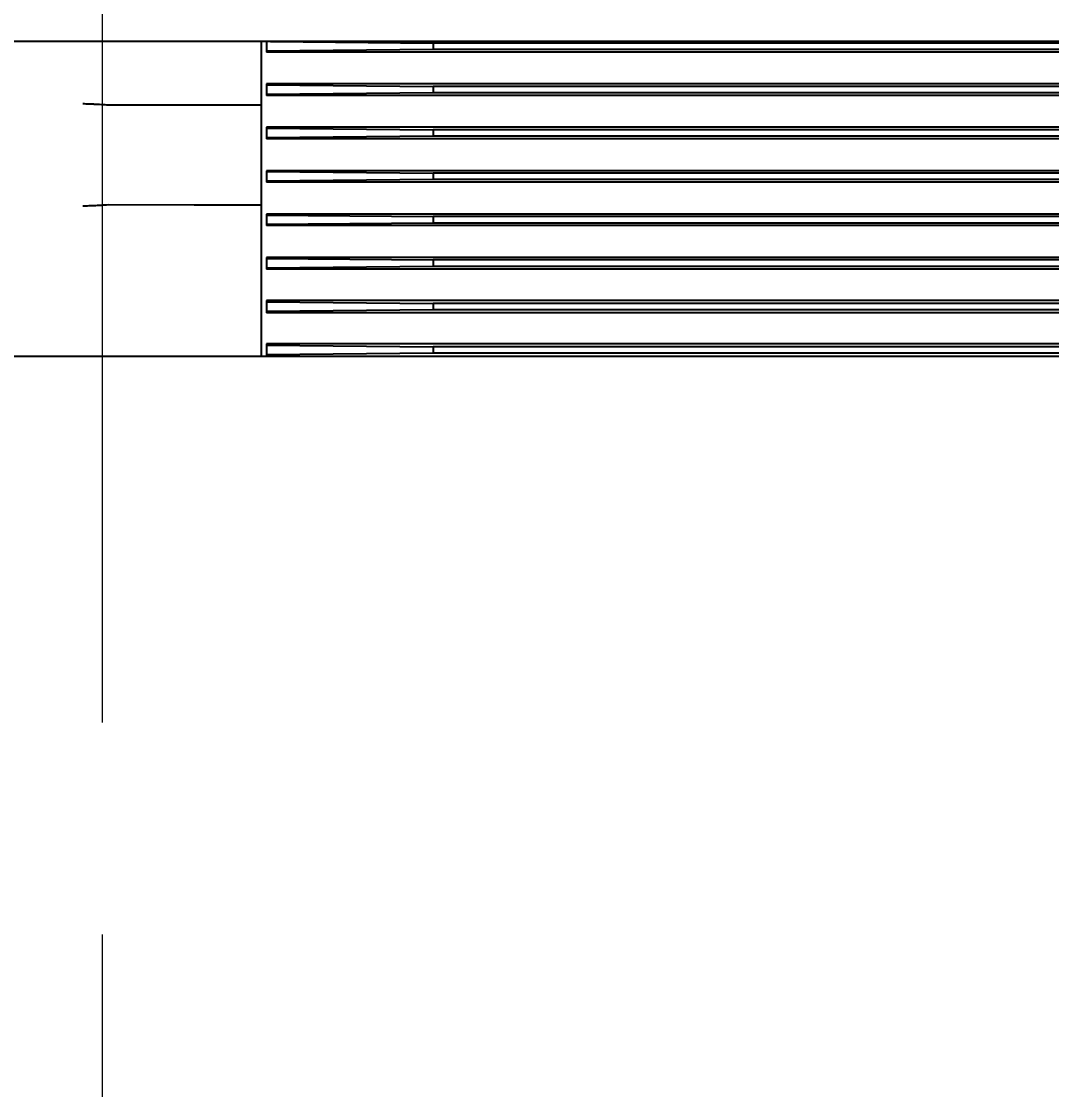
# Model space of a CAD drawing. Header units: millimetres. Extents: x 1293 to 41893, y 1011 to 26911.
# Drawn here: x 24487.8 to 24899.4, y 6282.4 to 6709 of the extents above; entities that cross this region are included whole.
import ezdxf

# ---------------------------------------------------------------- set-up
doc = ezdxf.new("R2010")
doc.units = ezdxf.units.MM
doc.header["$LTSCALE"] = 50
doc.linetypes.add('CENTERX2', pattern=[20.32, 12.7, -2.54, 2.54, -2.54])
doc.layers.add('CAPA_1', color=7, linetype='Continuous')
doc.styles.add('SLDTEXTSTYLE0', font='TXT', dxfattribs={"width": 0.75})
doc.dimstyles.new('SLDDIMSTYLE1', dxfattribs={"dimtxt": 100, "dimasz": 100, "dimexe": 0, "dimexo": 0.0625, "dimgap": 25, "dimtad": 2, "dimdec": 4, "dimlfac": 75, "dimzin": 12, "dimdsep": 46, "dimtxsty": 'SLDTEXTSTYLE0', "dimsah": 1, "dimcen": 0.09, "dimadec": 0, "dimazin": 3, "dimtfac": 1, "dimtdec": 0, "dimtofl": 0, "dimtmove": 0, "dimatfit": 3, "dimfxl": 1, "dimfrac": 2, "dimtolj": 1, "dimtzin": 12, "dimarcsym": 0})

# ---------------------------------------------------------------- blocks, each defined once
blk = doc.blocks.new('_D_25')
at = {"layer": 'CAPA_1', "transparency": 16777216}
blk.add_arc((21236.48, 4708.49), 1605.71, 0, 40, dxfattribs=at)
for points in [[(22466.52, 5740.62), (22516.3, 5652.54), (22540.48, 5671.57)], [(22842.19, 4708.49), (22854.46, 4808.92), (22823.7, 4807.97)]]:
    blk.add_solid(points, dxfattribs=at)
at = {"layer": 'CAPA_1', "transparency": 16777216, "insert": (22832.09, 5396.26), "char_height": 100, "attachment_point": 1, "rotation": 290, "style": 'SLDTEXTSTYLE0'}
blk.add_mtext('40°', dxfattribs=at)

msp = doc.modelspace()

# ---------------------------------------------------------------- linework, layer by layer
at = {"color": 7, "linetype": 'Continuous', "lineweight": 25}
for p, q in [((25245.9106964, 6700.9929069), (24072.9475298, 6700.9929069)), ((24583.7321259, 6575.114212), (24583.7321259, 6700.9929069)), ((24585.7321259, 6700.9929069), (24585.7321259, 6696.7666358)), ((24587.3762974, 6700.9929069), (24652.3987926, 6700.384492)), ((25077.7321259, 6700.384492), (24652.3987926, 6700.384492)), ((24652.3987926, 6700.384492), (24652.3987926, 6697.8093219)), ((24652.3987926, 6697.8093219), (24585.7321259, 6697.1855224)), ((25144.3987926, 6696.7666358), (24585.7321259, 6696.7666358)), ((25077.7321259, 6697.8093219), (24652.3987926, 6697.8093219)), ((24585.7321259, 6684.0722322), (24585.7321259, 6679.4797491)), ((25144.3987926, 6684.0722322), (24585.7321259, 6684.0722322)), ((24585.7321259, 6683.6749581), (24652.3987926, 6683.0511586)), ((25077.7321259, 6683.0511586), (24652.3987926, 6683.0511586)), ((24652.3987926, 6683.0511586), (24652.3987926, 6680.4759886)), ((24652.3987926, 6680.4759886), (24585.7321259, 6679.8521891)), ((25144.3987926, 6679.4797491), (24585.7321259, 6679.4797491)), ((25077.7321259, 6680.4759886), (24652.3987926, 6680.4759886)), ((24585.7321259, 6666.70352), (24585.7321259, 6662.1650553)), ((25144.3987926, 6666.70352), (24585.7321259, 6666.70352)), ((24585.7321259, 6666.3416248), (24652.3987926, 6665.7178253)), ((25077.7321259, 6665.7178253), (24652.3987926, 6665.7178253)), ((24652.3987926, 6665.7178253), (24652.3987926, 6663.1426552)), ((24652.3987926, 6663.1426552), (24585.7321259, 6662.5188558)), ((25144.3987926, 6662.1650553), (24585.7321259, 6662.1650553)), ((25077.7321259, 6663.1426552), (24652.3987926, 6663.1426552)), ((25144.3987926, 6649.3620919), (24585.7321259, 6649.3620919)), ((24585.7321259, 6649.3620919), (24585.7321259, 6644.8236273)), ((24585.7321259, 6649.0082914), (24652.3987926, 6648.384492)), ((25077.7321259, 6648.384492), (24652.3987926, 6648.384492)), ((24652.3987926, 6648.384492), (24652.3987926, 6645.8093219)), ((24652.3987926, 6645.8093219), (24585.7321259, 6645.1855224)), ((25144.3987926, 6644.8236273), (24585.7321259, 6644.8236273)), ((25077.7321259, 6645.8093219), (24652.3987926, 6645.8093219)), ((24585.7321259, 6632.0473981), (24585.7321259, 6627.454915)), ((25144.3987926, 6632.0473981), (24585.7321259, 6632.0473981)), ((24585.7321259, 6631.6749581), (24652.3987926, 6631.0511586)), ((25077.7321259, 6631.0511586), (24652.3987926, 6631.0511586)), ((24652.3987926, 6631.0511586), (24652.3987926, 6628.4759886)), ((24652.3987926, 6628.4759886), (24585.7321259, 6627.8521891)), ((25144.3987926, 6627.454915), (24585.7321259, 6627.454915)), ((25077.7321259, 6628.4759886), (24652.3987926, 6628.4759886)), ((24585.7321259, 6614.7605114), (24585.7321259, 6610.05664)), ((25144.3987926, 6614.7605114), (24585.7321259, 6614.7605114)), ((24585.7321259, 6614.3416248), (24652.3987926, 6613.7178253)), ((25077.7321259, 6613.7178253), (24652.3987926, 6613.7178253)), ((24652.3987926, 6613.7178253), (24652.3987926, 6611.1426552)), ((24652.3987926, 6611.1426552), (24585.7321259, 6610.5188558)), ((25144.3987926, 6610.05664), (24585.7321259, 6610.05664)), ((25077.7321259, 6611.1426552), (24652.3987926, 6611.1426552)), ((25001.6739397, 6597.5043346), (24585.7321259, 6597.5043346)), ((24585.7321259, 6597.5043346), (24585.7321259, 6592.6243298)), ((24585.7321259, 6597.0082914), (24652.3987926, 6596.384492)), ((24998.5162666, 6596.384492), (24652.3987926, 6596.384492)), ((24652.3987926, 6596.384492), (24652.3987926, 6593.8093219)), ((24652.3987926, 6593.8093219), (24585.7321259, 6593.1855224)), ((24987.9135591, 6592.6243298), (24585.7321259, 6592.6243298)), ((24991.2549376, 6593.8093219), (24652.3987926, 6593.8093219)), ((24958.3004157, 6580.2842111), (24585.7321259, 6580.2842111)), ((24585.7321259, 6580.2842111), (24585.7321259, 6575.1502711)), ((24585.7321259, 6579.6749581), (24652.3987926, 6579.0511586)), ((24926.5760298, 6575.114212), (24113.7760298, 6575.114212)), ((24652.3987926, 6576.4759886), (24585.7321259, 6575.8521891)), ((24899.376897, 6575.1502711), (24585.7321259, 6575.1502711)), ((24954.8235192, 6579.0511586), (24652.3987926, 6579.0511586)), ((24652.3987926, 6579.0511586), (24652.3987926, 6576.4759886)), ((24903.1150854, 6576.4759886), (24652.3987926, 6576.4759886))]:
    msp.add_line(p, q, dxfattribs=at)
at = {"color": 7, "linetype": 'Continuous', "lineweight": 25, "flags": 128}
for points in [[(24522.6436346, 6675.6990364), (24556.8531897, 6675.7289709), (24583.7321259, 6675.7524594)], [(24522.6436346, 6635.8281108), (24556.8531897, 6635.7981763), (24583.7321259, 6635.7746878)]]:
    msp.add_lwpolyline(points, dxfattribs=at)
at = {"color": 7, "linetype": 'Continuous', "lineweight": 25}
for points, knots in [([(24512.3610485, 6676.17189), (24512.7449559, 6676.1631443), (24513.4671293, 6676.1466927), (24514.5061605, 6676.1112454), (24515.3014354, 6676.0805097), (24515.8538427, 6676.0576505), (24516.3768081, 6676.0348458), (24517.6285846, 6675.9780133), (24519.6729524, 6675.8756768), (24521.6471737, 6675.7571863), (24522.5876401, 6675.7007407)], [0, 0, 0, 0, 0.1523427163, 0.2865738956, 0.346924799, 0.4027494859, 0.4540504217, 0.5008298017, 0.7622086307, 1, 1, 1, 1]), ([(24522.5876401, 6675.7007407), (24522.5980852, 6675.7001866), (24522.6167372, 6675.6991972), (24522.635416, 6675.6990856), (24522.6436346, 6675.6990364)], [0, 0, 0, 0, 0.5599995653, 1, 1, 1, 1]), ([(24512.3610485, 6635.3552573), (24512.7742147, 6635.3649322), (24513.5363269, 6635.3827782), (24514.6284674, 6635.4212556), (24515.431547, 6635.4526018), (24515.9604511, 6635.4744922), (24516.4382731, 6635.4951789), (24517.6597823, 6635.5504536), (24519.6807604, 6635.6523946), (24521.6549099, 6635.7705714), (24522.5876401, 6635.8264066)], [0, 0, 0, 0, 0.1633903072, 0.3013841595, 0.3608429723, 0.4139071105, 0.4605673653, 0.5008156276, 0.7641494054, 1, 1, 1, 1]), ([(24522.6436346, 6635.8281108), (24522.6331742, 6635.8280287), (24522.614495, 6635.827882), (24522.5958458, 6635.8268574), (24522.5876401, 6635.8264066)], [0, 0, 0, 0, 0.5600004419, 1, 1, 1, 1])]:
    msp.add_open_spline(points, degree=3, knots=knots, dxfattribs=at)
at = {"layer": 'CAPA_1', "linetype": 'CENTERX2', "lineweight": 18, "ltscale": 0.666667}
msp.add_line((24520.1760298, 8884.2682552), (24520.1760298, 4783.8029069), dxfattribs=at)

# ---------------------------------------------------------------- dimensions: what is measured, and where the dimension line sits
at = {"layer": 'CAPA_1'}
dim = msp.add_angular_dim_2l(base=(22745.3522732, 5257.677891), line1=((20823.7856538, 4708.4929069), (25825.7071983, 4708.4929069)), line2=((23122.9733631, 6291.4496896), (21252.3587895, 4721.8176909)), dimstyle='SLDDIMSTYLE1', dxfattribs=at)
dim.commit()
dim.dimension.update_dxf_attribs({"geometry": '_D_25', "text_midpoint": (22745.3522732, 5257.677891), "dimtype": 162})

doc.saveas('drawing.dxf')
